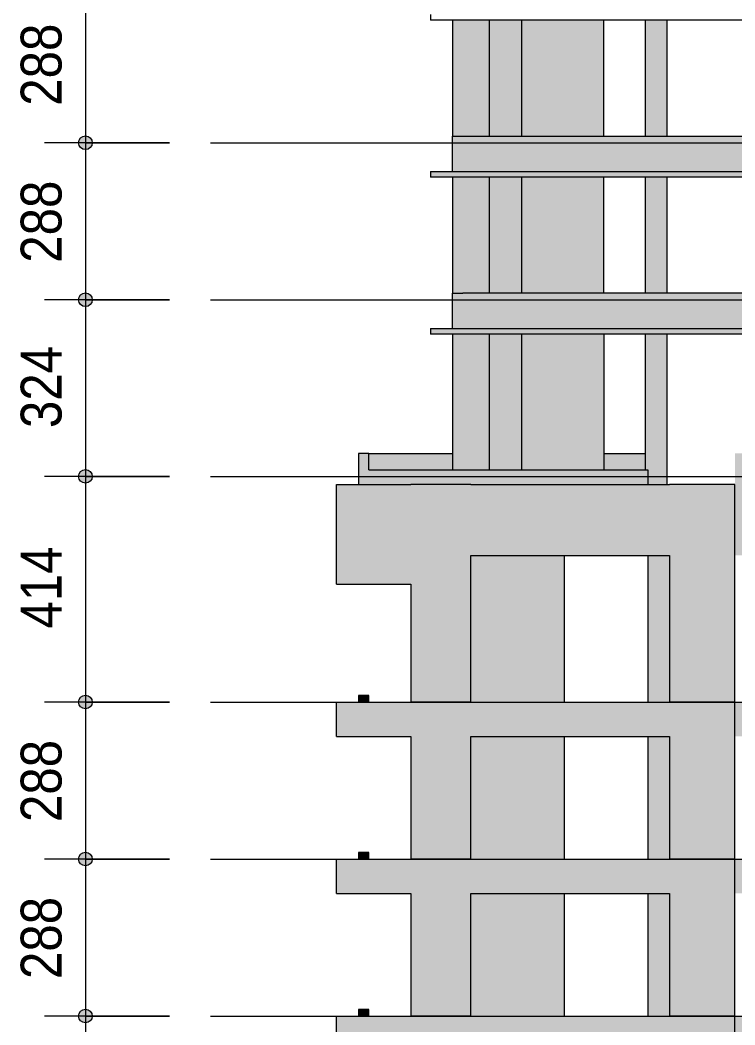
# Model space of a CAD drawing. Header units: centimetres. Extents: x -2136 to 34701, y -1430 to 84208.
# Drawn here: x 2676 to 3988, y 75527 to 77370 of the extents above; entities that cross this region are included whole.
import ezdxf

# ---------------------------------------------------------------- set-up
doc = ezdxf.new("R2010")
doc.units = ezdxf.units.CM
doc.linetypes.add('Centro', pattern=[3.175, 0.635, -0.47625, 1.5875, -0.47625])
for name, color, linetype, lineweight in [('A-ANNO-DIMS', 7, 'Continuous', 9), ('A-ANNO-DIMS-500', 7, 'Continuous', 9), ('A-FLOR', 7, 'Continuous', 18), ('A-FLOR-LEVL', 7, 'Continuous', 9), ('S-BEAM', 7, 'Continuous', 18), ('S-COLS', 7, 'Continuous', 18)]:
    doc.layers.add(name, color=color, linetype=linetype, lineweight=lineweight)
doc.styles.add('Fira Sans_4', font='FiraSans-Regular.ttf', dxfattribs={"width": 0.9, "height": 75})
doc.dimstyles.new('PED_R80_1_5mm_ACIMA_As_ESQ__R00_6', dxfattribs={"dimscale": 30.48, "dimtxt": 102.298456, "dimasz": 3.28084, "dimexe": 2.46063, "dimexo": 2.46063, "dimgap": 0.492126, "dimtad": 1, "dimdec": 1, "dimrnd": 0.5, "dimdsep": 46, "dimtxsty": 'Fira Sans_4', "dimblk1": 'DOTSMALL', "dimblk2": 'DOTSMALL', "dimsah": 1, "dimcen": 0.09, "dimdle": 4.92126, "dimazin": 0, "dimtfac": 1, "dimtdec": 4, "dimtix": 1, "dimtmove": 0, "dimatfit": 3, "dimfxl": 1, "dimtvp": 1, "dimtolj": 1, "dimtzin": 0, "dimarcsym": 2})

# ---------------------------------------------------------------- blocks, each defined once
blk = doc.blocks.new('DIMBLOCK637-CT 004 K - CORTE ESQ_ 5PAV')
at = {"layer": 'A-ANNO-DIMS-500', "true_color": 0x000032}
h = blk.add_hatch(color=178, dxfattribs=at)
edge = h.paths.add_edge_path(flags=0)
edge.add_arc((2795.9, 77433), 12.5, 0, 360)
h = blk.add_hatch(color=178, dxfattribs=at)
edge = h.paths.add_edge_path(flags=0)
edge.add_arc((2795.9, 77145), 12.5, 0, 360)
at = {"layer": 'A-ANNO-DIMS-500', "color": 178, "true_color": 0x000032}
for p, q in [((2950.2, 77433), (2720.9, 77433)), ((2795.9, 77433), (2795.9, 77145)), ((2795.9, 77433), (2950.2, 77433)), ((2950.2, 77145), (2720.9, 77145)), ((2795.9, 77145), (2950.2, 77145))]:
    blk.add_line(p, q, dxfattribs=at)
for centre in [(2795.9, 77433), (2795.9, 77145)]:
    blk.add_circle(centre, 12.5, dxfattribs=at)
at = {"layer": 'A-ANNO-DIMS-500', "color": 0, "insert": (2677, 77212.9), "char_height": 75, "width": 182.563, "attachment_point": 1, "rotation": 90, "line_spacing_factor": 1.049215, "style": 'Fira Sans_4'}
blk.add_mtext('288', dxfattribs=at)
blk = doc.blocks.new('_DotSmall')
at = {"color": 0, "linetype": 'ByBlock', "const_width": 0.5}
blk.add_lwpolyline([(-0.0625, 0, 1), (0.0625, 0, 1)], format="xyb", close=True, dxfattribs=at)
blk = doc.blocks.new('DIMBLOCK638-CT 004 K - CORTE ESQ_ 5PAV')
at = {"layer": 'A-ANNO-DIMS-500', "true_color": 0x000032}
h = blk.add_hatch(color=178, dxfattribs=at)
edge = h.paths.add_edge_path(flags=0)
edge.add_arc((2795.9, 77145), 12.5, 0, 360)
h = blk.add_hatch(color=178, dxfattribs=at)
edge = h.paths.add_edge_path(flags=0)
edge.add_arc((2795.9, 76857), 12.5, 0, 360)
at = {"layer": 'A-ANNO-DIMS-500', "color": 178, "true_color": 0x000032}
for p, q in [((2950.2, 77145), (2720.9, 77145)), ((2795.9, 77145), (2795.9, 76857)), ((2795.9, 77145), (2950.2, 77145)), ((2950.2, 76857), (2720.9, 76857)), ((2795.9, 76857), (2950.2, 76857))]:
    blk.add_line(p, q, dxfattribs=at)
for centre in [(2795.9, 77145), (2795.9, 76857)]:
    blk.add_circle(centre, 12.5, dxfattribs=at)
at = {"layer": 'A-ANNO-DIMS-500', "color": 0, "insert": (2677, 76924.9), "char_height": 75, "width": 182.563, "attachment_point": 1, "rotation": 90, "line_spacing_factor": 1.049215, "style": 'Fira Sans_4'}
blk.add_mtext('288', dxfattribs=at)
blk = doc.blocks.new('DIMBLOCK639-CT 004 K - CORTE ESQ_ 5PAV')
at = {"layer": 'A-ANNO-DIMS-500', "true_color": 0x000032}
h = blk.add_hatch(color=178, dxfattribs=at)
edge = h.paths.add_edge_path(flags=0)
edge.add_arc((2795.9, 76857), 12.5, 0, 360)
h = blk.add_hatch(color=178, dxfattribs=at)
edge = h.paths.add_edge_path(flags=0)
edge.add_arc((2795.9, 76533), 12.5, 0, 360)
at = {"layer": 'A-ANNO-DIMS-500', "color": 178, "true_color": 0x000032}
for p, q in [((2950.2, 76857), (2720.9, 76857)), ((2795.9, 76857), (2795.9, 76533)), ((2795.9, 76857), (2950.2, 76857)), ((2950.2, 76533), (2720.9, 76533)), ((2795.9, 76533), (2950.2, 76533))]:
    blk.add_line(p, q, dxfattribs=at)
for centre in [(2795.9, 76857), (2795.9, 76533)]:
    blk.add_circle(centre, 12.5, dxfattribs=at)
at = {"layer": 'A-ANNO-DIMS-500', "color": 0, "insert": (2677, 76621.6), "char_height": 75, "width": 176.268, "attachment_point": 1, "rotation": 90, "line_spacing_factor": 1.049215, "style": 'Fira Sans_4'}
blk.add_mtext('324', dxfattribs=at)
blk = doc.blocks.new('DIMBLOCK640-CT 004 K - CORTE ESQ_ 5PAV')
at = {"layer": 'A-ANNO-DIMS-500', "true_color": 0x000032}
h = blk.add_hatch(color=178, dxfattribs=at)
edge = h.paths.add_edge_path(flags=0)
edge.add_arc((2795.9, 76533), 12.5, 0, 360)
h = blk.add_hatch(color=178, dxfattribs=at)
edge = h.paths.add_edge_path(flags=0)
edge.add_arc((2795.9, 76119), 12.5, 0, 360)
at = {"layer": 'A-ANNO-DIMS-500', "color": 178, "true_color": 0x000032}
for p, q in [((2950.2, 76533), (2720.9, 76533)), ((2795.9, 76533), (2795.9, 76119)), ((2795.9, 76533), (2950.2, 76533)), ((2950.2, 76119), (2720.9, 76119)), ((2795.9, 76119), (2950.2, 76119))]:
    blk.add_line(p, q, dxfattribs=at)
for centre in [(2795.9, 76533), (2795.9, 76119)]:
    blk.add_circle(centre, 12.5, dxfattribs=at)
at = {"layer": 'A-ANNO-DIMS-500', "color": 0, "insert": (2677, 76253.9), "char_height": 75, "width": 173.12, "attachment_point": 1, "rotation": 90, "line_spacing_factor": 1.049215, "style": 'Fira Sans_4'}
blk.add_mtext('414', dxfattribs=at)
blk = doc.blocks.new('DIMBLOCK641-CT 004 K - CORTE ESQ_ 5PAV')
at = {"layer": 'A-ANNO-DIMS-500', "true_color": 0x000032}
h = blk.add_hatch(color=178, dxfattribs=at)
edge = h.paths.add_edge_path(flags=0)
edge.add_arc((2795.9, 76119), 12.5, 0, 360)
h = blk.add_hatch(color=178, dxfattribs=at)
edge = h.paths.add_edge_path(flags=0)
edge.add_arc((2795.9, 75831), 12.5, 0, 360)
at = {"layer": 'A-ANNO-DIMS-500', "color": 178, "true_color": 0x000032}
for p, q in [((2950.2, 76119), (2720.9, 76119)), ((2795.9, 76119), (2795.9, 75831)), ((2795.9, 76119), (2950.2, 76119)), ((2950.2, 75831), (2720.9, 75831)), ((2795.9, 75831), (2950.2, 75831))]:
    blk.add_line(p, q, dxfattribs=at)
for centre in [(2795.9, 76119), (2795.9, 75831)]:
    blk.add_circle(centre, 12.5, dxfattribs=at)
at = {"layer": 'A-ANNO-DIMS-500', "color": 0, "insert": (2677, 75898.9), "char_height": 75, "width": 182.563, "attachment_point": 1, "rotation": 90, "line_spacing_factor": 1.049215, "style": 'Fira Sans_4'}
blk.add_mtext('288', dxfattribs=at)
blk = doc.blocks.new('DIMBLOCK642-CT 004 K - CORTE ESQ_ 5PAV')
at = {"layer": 'A-ANNO-DIMS-500', "true_color": 0x000032}
h = blk.add_hatch(color=178, dxfattribs=at)
edge = h.paths.add_edge_path(flags=0)
edge.add_arc((2795.9, 75831), 12.5, 0, 360)
h = blk.add_hatch(color=178, dxfattribs=at)
edge = h.paths.add_edge_path(flags=0)
edge.add_arc((2795.9, 75543), 12.5, 0, 360)
at = {"layer": 'A-ANNO-DIMS-500', "color": 178, "true_color": 0x000032}
for p, q in [((2950.2, 75831), (2720.9, 75831)), ((2795.9, 75831), (2795.9, 75543)), ((2795.9, 75831), (2950.2, 75831)), ((2950.2, 75543), (2720.9, 75543)), ((2795.9, 75543), (2950.2, 75543))]:
    blk.add_line(p, q, dxfattribs=at)
for centre in [(2795.9, 75831), (2795.9, 75543)]:
    blk.add_circle(centre, 12.5, dxfattribs=at)
at = {"layer": 'A-ANNO-DIMS-500', "color": 0, "insert": (2677, 75610.9), "char_height": 75, "width": 182.563, "attachment_point": 1, "rotation": 90, "line_spacing_factor": 1.049215, "style": 'Fira Sans_4'}
blk.add_mtext('288', dxfattribs=at)
blk = doc.blocks.new('DIMBLOCK643-CT 004 K - CORTE ESQ_ 5PAV')
at = {"layer": 'A-ANNO-DIMS-500', "true_color": 0x000032}
h = blk.add_hatch(color=178, dxfattribs=at)
edge = h.paths.add_edge_path(flags=0)
edge.add_arc((2795.9, 75543), 12.5, 0, 360)
h = blk.add_hatch(color=178, dxfattribs=at)
edge = h.paths.add_edge_path(flags=0)
edge.add_arc((2795.9, 75255), 12.5, 0, 360)
at = {"layer": 'A-ANNO-DIMS-500', "color": 178, "true_color": 0x000032}
for p, q in [((2950.2, 75543), (2720.9, 75543)), ((2795.9, 75543), (2795.9, 75255)), ((2795.9, 75543), (2950.2, 75543)), ((2950.2, 75255), (2720.9, 75255)), ((2795.9, 75255), (2950.2, 75255))]:
    blk.add_line(p, q, dxfattribs=at)
for centre in [(2795.9, 75543), (2795.9, 75255)]:
    blk.add_circle(centre, 12.5, dxfattribs=at)
at = {"layer": 'A-ANNO-DIMS-500', "color": 0, "insert": (2677, 75322.9), "char_height": 75, "width": 182.563, "attachment_point": 1, "rotation": 90, "line_spacing_factor": 1.049215, "style": 'Fira Sans_4'}
blk.add_mtext('288', dxfattribs=at)

msp = doc.modelspace()

# ---------------------------------------------------------------- hatches: boundary and pattern name
at = {"layer": 'A-FLOR', "true_color": 0xc0c0c0}
for points in [[(3429.47, 77082), (4334.47, 77082), (4333.97, 77092), (3429.47, 77092)], [(3469.47, 76794), (4334.47, 76794), (4333.97, 76804), (3429.47, 76804), (3429.47, 76794)]]:
    msp.add_hatch(color=9, dxfattribs=at).paths.add_polyline_path(points, flags=0)
at = {"layer": 'S-BEAM', "true_color": 0xc0c0c0}
for points in [[(3469.47, 77092), (3488.47, 77092), (3488.47, 77157), (3469.47, 77157), (3469.47, 77116)], [(3551.23, 77092), (4159.47, 77092), (4159.47, 77157), (3488.47, 77157), (3488.47, 77092), (3496.13, 77092)], [(3488.47, 76804), (3488.47, 76869), (3469.47, 76869), (3469.47, 76804)], [(3827.97, 76518), (3827.97, 76545), (3315.97, 76545), (3315.97, 76518), (3778.42, 76518)], [(3778.42, 76388), (3867.97, 76388), (3867.97, 76518), (3502.97, 76518), (3502.97, 76388), (3747.97, 76388)], [(3296.97, 76119), (3315.97, 76119), (3315.97, 76131), (3296.97, 76131)], [(3392.97, 76056), (3392.97, 76119), (3256.97, 76119), (3256.97, 76056)], [(3778.42, 76056), (3867.97, 76056), (3867.97, 76119), (3502.97, 76119), (3502.97, 76056), (3675.47, 76056)], [(4141.97, 76056), (4141.97, 76119), (3987.97, 76119), (3987.97, 76056), (4130.97, 76056)], [(3296.97, 75831), (3315.97, 75831), (3315.97, 75843), (3296.97, 75843)], [(3392.97, 75768), (3392.97, 75831), (3256.97, 75831), (3256.97, 75768)], [(3867.97, 75768), (3867.97, 75831), (3502.97, 75831), (3502.97, 75768), (3827.97, 75768)], [(4141.97, 75768), (4141.97, 75831), (3987.97, 75831), (3987.97, 75768), (4032.77, 75768)], [(3296.97, 75543.01), (3315.97, 75543.01), (3315.97, 75555.01), (3296.97, 75555.01)], [(3392.97, 75480.01), (3392.97, 75543.01), (3256.97, 75543.01), (3256.97, 75480.01)], [(3827.97, 75480.01), (3867.97, 75480.01), (3867.97, 75543.01), (3502.97, 75543.01), (3502.97, 75480.01), (3778.42, 75480.01)], [(4141.97, 75480.01), (4141.97, 75543.01), (3987.97, 75543.01), (3987.97, 75480.01), (4032.77, 75480.01)]]:
    msp.add_hatch(color=9, dxfattribs=at).paths.add_polyline_path(points, flags=0)
h = msp.add_hatch(color=9, dxfattribs=at)
h.paths.add_polyline_path([(4135.36, 76804), (4159.47, 76804), (4159.47, 76869), (3488.47, 76869), (3488.47, 76804), (4094.38, 76804)], flags=0)
h.paths.add_polyline_path([(4125.38, 76821), (4094.38, 76821), (4094.38, 76842), (4125.38, 76842), (4125.38, 76821.87)], flags=0)
at = {"layer": 'S-BEAM', "true_color": 0xff8040}
for points in [[(3301.44, 76518), (3315.97, 76518), (3315.97, 76575), (3296.97, 76575), (3296.97, 76518), (3299.77, 76518)], [(4141.97, 76518), (4141.97, 76533), (4159.47, 76533), (4159.47, 76575), (3987.97, 76575), (3987.97, 76518), (4135.97, 76518)], [(3392.97, 76335), (3392.97, 76518), (3256.97, 76518), (3256.97, 76335), (3383.69, 76335)], [(4141.97, 76388), (4141.97, 76518), (3987.97, 76518), (3987.97, 76388)]]:
    msp.add_hatch(color=11, dxfattribs=at).paths.add_polyline_path(points, flags=0)
at = {"layer": 'S-BEAM', "true_color": 0xc0c0c0}
h = msp.add_hatch(color=9, dxfattribs=at)
h.paths.add_polyline_path([(3469.47, 76545), (3469.47, 76575), (3315.97, 76575), (3315.97, 76545), (3402.03, 76545)], flags=0)
h.paths.add_polyline_path([(3778.42, 76545), (3823.47, 76545), (3823.47, 76575), (3747.97, 76575), (3747.97, 76545)], flags=0)
at = {"layer": 'S-COLS', "true_color": 0xc0c0c0}
h = msp.add_hatch(color=9, dxfattribs=at)
h.paths.add_polyline_path([(3469.47, 77157), (3536.97, 77157), (3536.97, 77370), (3469.47, 77370), (3469.47, 77318.22)], flags=0)
h.paths.add_polyline_path([(3596.97, 77157), (3747.47, 77157), (3747.47, 77370), (3596.97, 77370), (3596.97, 77266.81)], flags=0)
for points in [[(3536.97, 77157), (3566.97, 77157), (3566.97, 77370), (3537.06, 77370), (3537.04, 77315.31)], [(3588.18, 77157), (3596.97, 77157), (3596.39, 77370), (3566.97, 77370), (3566.97, 77157), (3587.91, 77157)], [(3823.47, 77157), (3863.47, 77157), (3863.47, 77370), (3823.47, 77370), (3823.47, 77318.22)], [(3536.97, 76869), (3566.97, 76869), (3566.97, 77082), (3537.06, 77082), (3537.01, 76950.03)], [(3587.91, 76869), (3596.97, 76869), (3596.39, 77082), (3566.97, 77082), (3566.97, 76869), (3583.63, 76869)], [(3826.3, 76869), (3863.47, 76869), (3863.47, 77082), (3823.47, 77082), (3823.47, 76869)], [(3536.97, 76545), (3566.97, 76545), (3566.97, 76794), (3536.97, 76794), (3536.97, 76581.85)], [(3588.18, 76545), (3596.97, 76545), (3596.39, 76794), (3566.97, 76794), (3566.97, 76545), (3587.82, 76545)], [(3827.97, 76518), (3863.47, 76518), (3863.47, 76794), (3823.47, 76794), (3823.47, 76545), (3827.97, 76545)], [(3502.97, 75831), (3502.97, 76119), (3392.97, 76119), (3392.97, 75831), (3402.03, 75831)], [(3867.97, 75831), (3987.97, 75831), (3987.97, 76119), (3867.97, 76119), (3867.97, 75845.49)], [(3502.97, 75831), (3675.47, 75831), (3675.47, 76056), (3502.97, 76056), (3502.97, 75845.49)], [(3827.97, 75831), (3867.97, 75831), (3867.97, 76056), (3827.97, 76056), (3827.97, 75845.49)], [(3402.03, 75543.01), (3502.97, 75543.01), (3502.97, 75831), (3392.97, 75831), (3392.97, 75543.01)], [(3987.97, 75543.01), (3987.97, 75831), (3867.97, 75831), (3867.97, 75543.01), (3966.62, 75543.01)], [(3502.97, 75543.01), (3675.47, 75543.01), (3675.47, 75768), (3502.97, 75768), (3502.97, 75680.39)], [(3827.97, 75543.01), (3867.97, 75543.01), (3867.97, 75768), (3827.97, 75768)], [(3402.03, 75255.01), (3502.97, 75255.01), (3502.97, 75543.01), (3392.97, 75543.01), (3392.97, 75255.01)], [(3966.62, 75255.01), (3987.97, 75255.01), (3987.97, 75543.01), (3867.97, 75543.01), (3867.97, 75255.01)]]:
    msp.add_hatch(color=9, dxfattribs=at).paths.add_polyline_path(points, flags=0)
h = msp.add_hatch(color=9, dxfattribs=at)
h.paths.add_polyline_path([(3469.47, 76869), (3536.97, 76869), (3536.97, 77082), (3469.47, 77082), (3469.47, 76950.03)], flags=0)
h.paths.add_polyline_path([(3596.97, 76869), (3747.47, 76869), (3747.47, 77082), (3596.97, 77082), (3596.97, 76950.03)], flags=0)
h = msp.add_hatch(color=9, dxfattribs=at)
h.paths.add_polyline_path([(3469.47, 76545), (3536.97, 76545), (3536.97, 76794), (3469.47, 76794), (3469.47, 76581.85)], flags=0)
h.paths.add_polyline_path([(3596.97, 76545), (3747.97, 76545), (3747.97, 76794), (3596.97, 76794), (3596.97, 76581.85)], flags=0)
at = {"layer": 'S-COLS', "true_color": 0xff8040}
for points in [[(3502.97, 76119), (3502.97, 76518), (3392.97, 76518), (3392.97, 76119), (3402.03, 76119)], [(3987.97, 76119), (3987.97, 76518), (3867.97, 76518), (3867.97, 76119)], [(3675.47, 76119), (3675.47, 76388), (3502.97, 76388), (3502.97, 76119)], [(3867.97, 76119), (3867.97, 76388), (3827.97, 76388), (3827.97, 76119), (3834.37, 76119)]]:
    msp.add_hatch(color=11, dxfattribs=at).paths.add_polyline_path(points, flags=0)

# ---------------------------------------------------------------- linework, layer by layer
at = {"layer": 'A-FLOR', "lineweight": 9}
for p, q in [((3429.47, 77380), (3429.47, 77370)), ((4334.47, 77370), (3429.47, 77370)), ((3429.47, 77092), (4334.47, 77092)), ((3429.47, 77092), (3429.47, 77082)), ((4334.47, 77082), (3429.47, 77082)), ((3429.47, 76804), (4334.47, 76804)), ((3429.47, 76804), (3429.47, 76794)), ((4334.47, 76794), (3429.47, 76794))]:
    msp.add_line(p, q, dxfattribs=at)
at = {"layer": 'A-FLOR-LEVL', "linetype": 'Centro'}
for p, q in [((3025.22, 77145), (6823.81, 77145)), ((3025.22, 76857), (6823.81, 76857)), ((3025.22, 76533), (6823.81, 76533)), ((3025.22, 76119), (6823.81, 76119)), ((3025.22, 75831), (6823.81, 75831)), ((3025.22, 75543.01), (6823.81, 75543.01))]:
    msp.add_line(p, q, dxfattribs=at)
at = {"layer": 'S-BEAM', "lineweight": 9}
for p, q in [((3469.47, 77157), (3488.47, 77157)), ((3469.47, 77092), (3469.47, 77157)), ((3488.47, 77157), (4159.47, 77157)), ((3469.47, 76869), (3488.47, 76869)), ((3469.47, 76804), (3469.47, 76869)), ((4159.47, 76869), (3488.47, 76869)), ((3315.97, 76575), (3296.97, 76575)), ((3296.97, 76575), (3296.97, 76518)), ((3315.97, 76545), (3315.97, 76575)), ((3315.97, 76575), (3469.47, 76575)), ((3747.97, 76575), (3823.47, 76575)), ((3315.97, 76545), (3827.97, 76545)), ((3827.97, 76545), (3827.97, 76518)), ((3256.97, 76335), (3256.97, 76518)), ((3256.97, 76518), (3392.97, 76518)), ((3502.97, 76518), (3867.97, 76518)), ((3502.97, 76388), (3867.97, 76388)), ((3256.97, 76335), (3392.97, 76335)), ((3315.97, 76131), (3296.97, 76131)), ((3296.97, 76131), (3296.97, 76119)), ((3315.97, 76119), (3315.97, 76131)), ((3256.97, 76056), (3256.97, 76119)), ((3256.97, 76119), (3392.97, 76119)), ((3502.97, 76119), (3867.97, 76119)), ((3256.97, 76056), (3392.97, 76056)), ((3502.97, 76056), (3867.97, 76056)), ((3315.97, 75843), (3296.97, 75843)), ((3296.97, 75843), (3296.97, 75831)), ((3315.97, 75831), (3315.97, 75843)), ((3256.97, 75768), (3256.97, 75831)), ((3256.97, 75831), (3392.97, 75831)), ((3502.97, 75831), (3867.97, 75831)), ((3256.97, 75768), (3392.97, 75768)), ((3502.97, 75768), (3867.97, 75768)), ((3315.97, 75555.01), (3296.97, 75555.01)), ((3296.97, 75555.01), (3296.97, 75543.01)), ((3315.97, 75543.01), (3315.97, 75555.01)), ((3256.97, 75480.01), (3256.97, 75543.01)), ((3256.97, 75543.01), (3392.97, 75543.01)), ((3502.97, 75543.01), (3867.97, 75543.01))]:
    msp.add_line(p, q, dxfattribs=at)
at = {"layer": 'S-COLS', "lineweight": 9}
for p, q in [((3469.47, 77370), (3469.47, 77157)), ((3536.97, 77370), (3536.97, 77157)), ((3596.97, 77157), (3596.97, 77370)), ((3747.47, 77157), (3747.47, 77370)), ((3823.47, 77370), (3823.47, 77157)), ((3863.47, 77157), (3863.47, 77370)), ((3469.47, 77082), (3469.47, 76869)), ((3536.97, 77082), (3536.97, 76869)), ((3596.97, 76869), (3596.97, 77082)), ((3747.47, 76869), (3747.47, 77082)), ((3823.47, 77082), (3823.47, 76869)), ((3863.47, 76869), (3863.47, 77082)), ((3469.47, 76794), (3469.47, 76545)), ((3536.97, 76794), (3536.97, 76545)), ((3596.97, 76545), (3596.97, 76794)), ((3747.97, 76545), (3747.97, 76794)), ((3823.47, 76794), (3823.47, 76545)), ((3863.47, 76518), (3863.47, 76794)), ((3502.97, 76518), (3392.97, 76518)), ((3987.97, 76518), (3867.97, 76518)), ((3987.97, 76119), (3987.97, 76518)), ((3502.97, 76119), (3502.97, 76388)), ((3675.47, 76119), (3675.47, 76388)), ((3827.97, 76388), (3827.97, 76119)), ((3867.97, 76388), (3867.97, 76119)), ((3392.97, 76335), (3392.97, 76119)), ((3502.97, 76119), (3392.97, 76119)), ((3502.97, 76119), (3392.97, 76119)), ((3987.97, 76119), (3867.97, 76119)), ((3987.97, 76119), (3867.97, 76119)), ((3987.97, 75831), (3987.97, 76119)), ((3392.97, 76056), (3392.97, 75831)), ((3502.97, 75831), (3502.97, 76056)), ((3675.47, 75831), (3675.47, 76056)), ((3827.97, 76056), (3827.97, 75831)), ((3867.97, 76056), (3867.97, 75831)), ((3502.97, 75831), (3392.97, 75831)), ((3502.97, 75831), (3392.97, 75831)), ((3987.97, 75831), (3867.97, 75831)), ((3987.97, 75831), (3867.97, 75831)), ((3987.97, 75543.01), (3987.97, 75831)), ((3392.97, 75768), (3392.97, 75543.01)), ((3502.97, 75543.01), (3502.97, 75768)), ((3675.47, 75543.01), (3675.47, 75768)), ((3827.97, 75768), (3827.97, 75543.01)), ((3867.97, 75768), (3867.97, 75543.01)), ((3502.97, 75543.01), (3392.97, 75543.01)), ((3502.97, 75543.01), (3392.97, 75543.01)), ((3987.97, 75543.01), (3867.97, 75543.01)), ((3987.97, 75543.01), (3867.97, 75543.01)), ((3987.97, 75255.01), (3987.97, 75543.01))]:
    msp.add_line(p, q, dxfattribs=at)

# ---------------------------------------------------------------- dimensions: what is measured, and where the dimension line sits
at = {"layer": 'A-ANNO-DIMS', "color": 178, "true_color": 0x000032}
for base, p1, p2, override, picture, middle in [((2795.88, 77145), (3025.22, 77433), (3025.22, 77145), {"dimpost": '<>', "dimfxl": 288}, 'DIMBLOCK637-CT 004 K - CORTE ESQ_ 5PAV', (2742.73, 77289)), ((2795.88, 76857), (3025.22, 77145), (3025.22, 76857), {"dimpost": '<>', "dimfxl": 288}, 'DIMBLOCK638-CT 004 K - CORTE ESQ_ 5PAV', (2742.73, 77001)), ((2795.88, 76533), (3025.22, 76857), (3025.22, 76533), {"dimpost": '<>', "dimfxl": 323.998}, 'DIMBLOCK639-CT 004 K - CORTE ESQ_ 5PAV', (2742.73, 76695)), ((2795.88, 76119), (3025.22, 76533), (3025.22, 76119), {"dimpost": '<>', "dimfxl": 414.002}, 'DIMBLOCK640-CT 004 K - CORTE ESQ_ 5PAV', (2743.38, 76326)), ((2795.88, 75831), (3025.22, 76119), (3025.22, 75831), {"dimpost": '<>', "dimfxl": 288}, 'DIMBLOCK641-CT 004 K - CORTE ESQ_ 5PAV', (2742.73, 75975)), ((2795.88, 75543.01), (3025.22, 75831), (3025.22, 75543.01), {"dimpost": '<>', "dimfxl": 287.995}, 'DIMBLOCK642-CT 004 K - CORTE ESQ_ 5PAV', (2742.73, 75687)), ((2795.88, 75255.01), (3025.22, 75543.01), (3025.22, 75255.01), {"dimpost": '<>', "dimfxl": 288}, 'DIMBLOCK643-CT 004 K - CORTE ESQ_ 5PAV', (2742.73, 75399.01))]:
    dim = msp.add_linear_dim(base=base, p1=p1, p2=p2, angle=90, dimstyle='PED_R80_1_5mm_ACIMA_As_ESQ__R00_6', override=override, dxfattribs=at)
    dim.commit()
    dim.dimension.update_dxf_attribs({"geometry": picture, "text_midpoint": middle})

doc.saveas('drawing.dxf')
